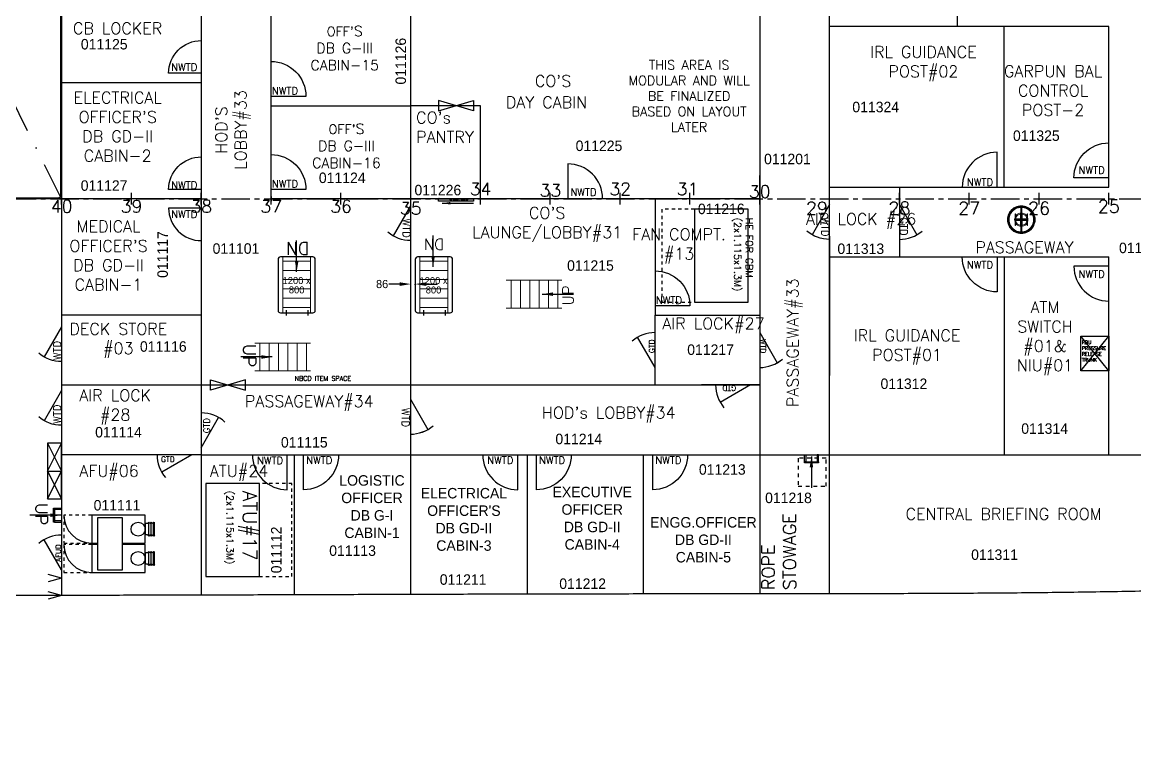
# Model space of a CAD drawing. Header units: inches. Extents: x -439515 to 171412, y -8673 to 415183.
# Drawn here: x 93779 to 114272, y 158273 to 171602 of the extents above; entities that cross this region are included whole.
import ezdxf
from ezdxf.enums import TextEntityAlignment as Align

# ---------------------------------------------------------------- set-up
doc = ezdxf.new("R2010")
doc.units = ezdxf.units.IN
doc.header["$LTSCALE"] = 700
doc.header["$MEASUREMENT"] = 0
doc.header["$PDMODE"] = 34
for name, pattern in [('CENTER2', [1.125, 0.75, -0.125, 0.125, -0.125]), ('DASHDOTX2', [2, 1, -0.5, 0, -0.5]), ('DOT', [0.2, 0.1, -0.1])]:
    doc.linetypes.add(name, pattern=pattern)
for name, color, linetype in [('00', 7, 'Continuous'), ('01', 7, 'Continuous'), ('01 DECK', 7, 'Continuous'), ('COMPT.NOS', 4, 'Continuous'), ('COMPTNAME', 7, 'Continuous'), ('Escape scuttle', 30, 'Continuous'), ('Escape scuttle-RefEdit0', 30, 'Continuous'), ('HATCHES', 7, 'Continuous'), ('LIGHT_BULKHEADS', 7, 'Continuous'), ('NWTD', 7, 'Continuous')]:
    doc.layers.add(name, color=color, linetype=linetype)
doc.layers.add('LADDER', color=7, linetype='Continuous', lineweight=15)
doc.styles.add('ROMANS', font='romans')
doc.styles.add('style1', font='romans.shx', dxfattribs={"height": 250})
doc.dimstyles.new('Copy(2) of Standard', dxfattribs={"dimtxt": 200, "dimasz": 150, "dimexe": 25, "dimexo": 25, "dimgap": 50, "dimtad": 2, "dimdec": 0, "dimzin": 0, "dimdsep": 46, "dimtxsty": 'Standard', "dimcen": 0, "dimclrd": 40, "dimclre": 40, "dimadec": 0, "dimazin": 0, "dimtfac": 1, "dimtdec": 0, "dimtmove": 2, "dimatfit": 3, "dimfxl": 1, "dimtolj": 1, "dimtzin": 0, "dimarcsym": 0})
doc.dimstyles.get("Standard").update_dxf_attribs({"dimtxt": 150.18, "dimasz": 200.18, "dimexe": 0.8, "dimexo": 0.625, "dimgap": 0.09, "dimtad": 0, "dimtih": 1, "dimtoh": 1, "dimdec": 0, "dimzin": 0, "dimdsep": 46, "dimtxsty": 'Standard', "dimcen": 8.09, "dimclrd": 40, "dimclre": 40, "dimadec": 0, "dimazin": 0, "dimtfac": 1, "dimtdec": 0, "dimtofl": 0, "dimtmove": 0, "dimatfit": 3, "dimfxl": 1, "dimtolj": 1, "dimtzin": 0, "dimarcsym": 0})

# ---------------------------------------------------------------- blocks, each defined once
blk = doc.blocks.new('L1', base_point=(121652, 116332))
blk.add_line((121652, 116207), (121652, 116457))
blk = doc.blocks.new('DLN', base_point=(36758, 6815))
at = {"linetype": 'Continuous'}
blk.add_lwpolyline([(37258, 6815), (37258, 7815, 0.414214), (36258, 6815)], format="xyb", dxfattribs=at)
blk = doc.blocks.new('A1M', base_point=(36991, 2400))
at = {"linetype": 'Continuous'}
for p, q in [((37491, 2550), (36491, 2250)), ((36491, 2550), (37491, 2250)), ((36491, 2250), (36491, 2550)), ((37491, 2250), (37491, 2550))]:
    blk.add_line(p, q, dxfattribs=at)
blk = doc.blocks.new('fghghj')
at = {"color": 3, "linetype": 'Continuous'}
blk.add_lwpolyline([(318315, -37952), (318615, -37952), (318615, -37927), (318315, -37927)], close=True, dxfattribs=at)
at = {"layer": '00', "color": 3}
for points in [[(318345, -38102), (318345, -37952), (318315, -37952), (318315, -38102)], [(318585, -38102), (318585, -37952), (318615, -37952), (318615, -38102)]]:
    blk.add_lwpolyline(points, close=True, dxfattribs=at)
at = {"layer": '01', "color": 4, "linetype": 'ByBlock'}
blk.add_line((318615, -37927), (318615, -37927), dxfattribs=at)
blk.add_line((318615, -37927), (318615, -37927), dxfattribs=at)
blk = doc.blocks.new('3DFG')
at = {"color": 6, "linetype": 'Continuous'}
for p, q in [((166263, 174508), (166563, 175108)), ((166263, 175108), (166563, 174508)), ((166263, 173908), (166563, 174508)), ((166263, 174508), (166563, 173908))]:
    blk.add_line(p, q, dxfattribs=at)
at = {"color": 6}
blk.add_line((166263, 174508), (166563, 174508), dxfattribs=at)
at = {"layer": '01', "color": 6, "linetype": 'ByBlock'}
blk.add_lwpolyline([(166263, 173908), (166563, 173908), (166563, 175108), (166263, 175108)], close=True, dxfattribs=at)
blk = doc.blocks.new('GTDPlan1')
at = {"linetype": 'Continuous'}
blk.add_line((138063, 187008), (138438, 186358), dxfattribs=at)
at = {"layer": '01', "linetype": 'ByBlock'}
blk.add_arc((138063, 187008), 750, 270, 310.7304, dxfattribs=at)
blk = doc.blocks.new('A$C49E2739F')
at = {"layer": 'LADDER', "color": 3}
for p, q in [((112, 600), (1312, 600)), ((200, 600), (200, 0)), ((400, 600), (400, 0)), ((600, 600), (600, 0)), ((800, 600), (800, 0)), ((1000, 600), (1000, 0)), ((1200, 600), (1200, 0)), ((112, 0), (1312, 0))]:
    blk.add_line(p, q, dxfattribs=at)
blk = doc.blocks.new('GTD')
at = {"linetype": 'Continuous'}
blk.add_line((183063, 185608), (182688, 184958), dxfattribs=at)
at = {"layer": '01', "linetype": 'ByBlock'}
blk.add_arc((183063, 185608), 750, 227.3353, 270, dxfattribs=at)
blk = doc.blocks.new('atu17plan1')
at = {"layer": '01', "color": 4, "linetype": 'DOT'}
blk.add_lwpolyline([(170790, 170885), (170090, 170885), (170090, 168885), (170790, 168885)], dxfattribs=at)
at = {"layer": '01', "color": 3, "linetype": 'ByBlock'}
blk.add_lwpolyline([(170790, 170885), (170790, 168885), (171940, 168885), (171940, 170885)], close=True, dxfattribs=at)
at = {"insert": (170844, 169044), "char_height": 400, "width": 1855.09, "attachment_point": 1, "rotation": 90, "style": 'ROMANS'}
blk.add_mtext('{\\H0.75x;ATU#17\\P\\H0.5x;(2x1.115x1.3M)\\P }', dxfattribs=at)
blk = doc.blocks.new('he4cbr1')
at = {"layer": '01', "color": 4, "linetype": 'DOT'}
blk.add_lwpolyline([(170797, 610409), (170097, 610409), (170097, 608409), (170797, 608409)], dxfattribs=at)
at = {"layer": '01', "color": 3, "linetype": 'ByBlock'}
blk.add_lwpolyline([(170797, 610409), (170797, 608409), (171947, 608409), (171947, 610409)], close=True, dxfattribs=at)
at = {"insert": (172049, 610227), "char_height": 400, "width": 1855.09, "attachment_point": 1, "rotation": 270, "style": 'ROMANS'}
blk.add_mtext('{\\H0.375x;HE FOR CBM\\H2x;\\P\\H0.5x;(2x1.115x1.3M)\\P }', dxfattribs=at)
blk = doc.blocks.new('*D262')
at = {"layer": '01', "color": 40, "linetype": 'ByBlock', "lineweight": -2, "transparency": 16777216}
for p, q in [((100734, 166778), (100533, 166778)), ((100934, 166764), (100934, 166778)), ((101019, 166764), (101019, 166778)), ((101220, 166778), (101420, 166778))]:
    blk.add_line(p, q, dxfattribs=at)
at = {"layer": '01', "color": 40, "linetype": 'ByBlock', "transparency": 16777216}
for points in [[(100734, 166811), (100734, 166744), (100934, 166778)], [(101220, 166811), (101220, 166744), (101019, 166778)]]:
    blk.add_solid(points, dxfattribs=at)
at = {"layer": 'Defpoints', "color": 0, "linetype": 'ByBlock', "transparency": 16777216}
for p in [(100934, 166778), (100934, 166763), (101019, 166763)]:
    blk.add_point(p, dxfattribs=at)
at = {"layer": '01', "color": 0, "linetype": 'ByBlock', "transparency": 16777216, "insert": (100408, 166778), "char_height": 150.2, "attachment_point": 5}
blk.add_mtext('\\A1;86', dxfattribs=at)
blk = doc.blocks.new('afu09Aplanview1')
at = {"layer": '01', "linetype": 'ByBlock'}
for p, q in [((328993, 172725), (328993, 172425)), ((329044, 172725), (329044, 172425)), ((329095, 172725), (329095, 172425)), ((329120, 172699), (329167, 172699)), ((329120, 172452), (329167, 172452)), ((328993, 172095), (328993, 171795)), ((329044, 172095), (329044, 171795)), ((329095, 172095), (329095, 171795)), ((329120, 172069), (329167, 172069)), ((329120, 171822), (329167, 171822))]:
    blk.add_line(p, q, dxfattribs=at)
for points in [[(330193, 172275), (330317, 172275), (330317, 172875), (329167, 172875), (329167, 172275), (329660, 172275)], [(328967, 172725), (328967, 172425)], [(328967, 172699), (328993, 172725), (329018, 172699), (329044, 172725), (329069, 172699), (329095, 172725), (329120, 172699)], [(329167, 172452), (329167, 172699)], [(328967, 172452), (328993, 172425), (329018, 172452), (329044, 172425), (329069, 172452), (329095, 172425), (329120, 172452)], [(329660, 172245), (329167, 172245), (329167, 171645), (330317, 171645), (330317, 172245), (330193, 172245)], [(328967, 172095), (328967, 171795)], [(328967, 172069), (328993, 172095), (329018, 172069), (329044, 172095), (329069, 172069), (329095, 172095), (329120, 172069)], [(329167, 171822), (329167, 172069)], [(328967, 171822), (328993, 171795), (329018, 171822), (329044, 171795), (329069, 171822), (329095, 171795), (329120, 171822)]]:
    blk.add_lwpolyline(points, dxfattribs=at)
blk.add_lwpolyline([(330193, 171703), (330193, 172820), (329660, 172820), (329660, 171703)], close=True, dxfattribs=at)
at = {"layer": '01', "color": 4, "linetype": 'DOT'}
for points in [[(330317, 172275), (330917, 172275), (330917, 172875), (330317, 172875)], [(330317, 171645), (330917, 171645), (330917, 172245), (330317, 172245)]]:
    blk.add_lwpolyline(points, dxfattribs=at)
at = {"layer": '01', "linetype": 'ByBlock'}
for centre in [(329323, 172575), (329323, 171945)]:
    blk.add_circle(centre, 150, dxfattribs=at)
for centre in [(330317, 172275), (330317, 171645)]:
    blk.add_arc(centre, 600, 0, 90, dxfattribs=at)
blk = doc.blocks.new('A$C1959151D')
at = {"layer": 'Escape scuttle-RefEdit0', "color": 3, "lineweight": 0}
for p, q in [((285, 554), (285, 559)), ((309, 559), (285, 559)), ((309, 554), (309, 559)), ((153, 297), (173, 297)), ((173, 297), (153, 297)), ((171, 308), (272, 310)), ((272, 310), (272, 284)), ((317, 317), (277, 317)), ((277, 277), (317, 277)), ((310, 322), (284, 322)), ((286, 171), (284, 272)), ((284, 272), (310, 272)), ((285, 309), (285, 285)), ((286, 309), (285, 309)), ((285, 285), (286, 285)), ((309, 278), (285, 278)), ((285, 272), (285, 278)), ((285, 272), (309, 272)), ((286, 309), (286, 285)), ((291, 309), (286, 309)), ((286, 285), (291, 285)), ((303, 321), (291, 321)), ((291, 278), (291, 321)), ((291, 309), (291, 285)), ((297, 309), (291, 309)), ((291, 285), (297, 285)), ((291, 278), (303, 278)), ((297, 421), (297, 441)), ((297, 441), (297, 421)), ((297, 309), (297, 285)), ((303, 309), (297, 309)), ((297, 285), (303, 285)), ((303, 278), (303, 321)), ((303, 285), (303, 309)), ((308, 309), (303, 309)), ((303, 285), (308, 285)), ((308, 423), (310, 322)), ((308, 285), (308, 309)), ((309, 309), (308, 309)), ((308, 285), (309, 285)), ((309, 285), (309, 309)), ((309, 285), (309, 309)), ((309, 272), (309, 278)), ((322, 284), (322, 310)), ((423, 286), (322, 284)), ((421, 297), (441, 297)), ((441, 297), (421, 297)), ((285, 40), (285, 35)), ((285, 35), (309, 35)), ((297, 173), (297, 153)), ((297, 153), (297, 173)), ((297, 0), (297, 35)), ((297, 0), (297, 35)), ((297, 16), (297, 22)), ((297, 16), (297, 22)), ((297, 0), (297, 15)), ((297, 0), (297, 15)), ((309, 40), (309, 35))]:
    blk.add_line(p, q, dxfattribs=at)
for points in [[(231, 7), (199, 17), (168, 29), (139, 46), (112, 65), (87, 87), (65, 112), (46, 139), (29, 168), (17, 199), (7, 231), (2, 264), (0, 297), (2, 330), (7, 363), (17, 395), (29, 426), (46, 455), (65, 482), (87, 507), (112, 529), (139, 548), (168, 565), (199, 577), (231, 587)], [(231, 7), (199, 17), (168, 29), (139, 46), (112, 65), (87, 87), (65, 112), (46, 139), (29, 168), (17, 199), (7, 231), (2, 264), (0, 297), (2, 330), (7, 363), (17, 395), (29, 426), (46, 455), (65, 482), (87, 507), (112, 529), (139, 548), (168, 565), (199, 577), (231, 587)], [(360, 572), (329, 577), (297, 579), (265, 577), (234, 572), (204, 563), (175, 551), (147, 536), (121, 518), (97, 497), (76, 473), (58, 447), (43, 419), (31, 390), (22, 360), (17, 329), (15, 297), (17, 265), (22, 234), (31, 204), (43, 175), (58, 147), (76, 121), (97, 97), (121, 76), (147, 58), (175, 43), (204, 31), (234, 22), (265, 17), (297, 15), (297, 0), (264, 2), (231, 7)], [(235, 23), (204, 32), (175, 44), (148, 59), (122, 78), (99, 99), (78, 122), (59, 148), (44, 175), (32, 204), (23, 235), (18, 266), (16, 297), (18, 328), (23, 359), (32, 390), (44, 419), (59, 446), (78, 472), (99, 495), (122, 516), (148, 535), (175, 550), (204, 562), (235, 571)], [(358, 565), (328, 570), (297, 572), (266, 570), (236, 565), (206, 556), (178, 545), (151, 530), (126, 512), (103, 491), (82, 468), (64, 443), (49, 416), (38, 388), (29, 358), (24, 328), (22, 297), (24, 266), (29, 236), (38, 206), (49, 178), (64, 151), (82, 126), (103, 103), (126, 82), (151, 64), (178, 49), (206, 38), (236, 29), (266, 24), (297, 22), (297, 16), (266, 18), (235, 23)], [(360, 552), (329, 557), (297, 559), (265, 557), (234, 552), (204, 542), (175, 529), (148, 513), (123, 493), (101, 471), (81, 446), (65, 419), (52, 390), (42, 360), (37, 329), (35, 297), (37, 265), (42, 234), (52, 204), (65, 175), (81, 148), (101, 123), (123, 101), (148, 81), (175, 65), (204, 52), (234, 42), (265, 37), (297, 35), (297, 0), (264, 2), (231, 7)], [(231, 587), (264, 592), (297, 594), (330, 592), (363, 587), (395, 577), (426, 565), (455, 548), (482, 529), (507, 507), (529, 482), (548, 455), (565, 426), (577, 395), (587, 363), (592, 330), (594, 297), (592, 264), (587, 231), (577, 199), (565, 168), (548, 139), (529, 112), (507, 87), (482, 65), (455, 46), (426, 29), (395, 17), (363, 7), (330, 2), (297, 0)], [(231, 587), (264, 592), (297, 594), (330, 592), (363, 587), (395, 577), (426, 565), (455, 548), (482, 529), (507, 507), (529, 482), (548, 455), (565, 426), (577, 395), (587, 363), (592, 330), (594, 297), (592, 264), (587, 231), (577, 199), (565, 168), (548, 139), (529, 112), (507, 87), (482, 65), (455, 46), (426, 29), (395, 17), (363, 7), (330, 2), (297, 0)], [(235, 571), (266, 576), (297, 578), (328, 576), (359, 571), (390, 562), (419, 550), (446, 535), (472, 516), (495, 495), (516, 472), (535, 446), (550, 419), (562, 390), (571, 359), (576, 328), (578, 297), (576, 266), (571, 235), (562, 204), (550, 175), (535, 148), (516, 122), (495, 99), (472, 78), (446, 59), (419, 44), (390, 32), (359, 23), (328, 18), (297, 16)], [(285, 559), (277, 322), (277, 317)], [(277, 317), (285, 554), (309, 554), (317, 317)], [(285, 594), (285, 554), (309, 554), (309, 594), (285, 594)], [(317, 317), (317, 322), (309, 559)], [(358, 29), (388, 38), (416, 49), (443, 64), (468, 82), (491, 103), (512, 126), (530, 151), (545, 178), (556, 206), (565, 236), (570, 266), (572, 297), (570, 328), (565, 358), (556, 388), (545, 416), (530, 443), (512, 468), (491, 491), (468, 512), (443, 530), (416, 545), (388, 556), (358, 565)], [(360, 22), (390, 31), (419, 43), (447, 58), (473, 76), (497, 97), (518, 121), (536, 147), (551, 175), (563, 204), (572, 234), (577, 265), (579, 297), (577, 329), (572, 360), (563, 390), (551, 419), (536, 447), (518, 473), (497, 497), (473, 518), (447, 536), (419, 551), (390, 563), (360, 572)], [(360, 42), (390, 52), (419, 65), (446, 81), (471, 101), (493, 123), (513, 148), (529, 175), (542, 204), (552, 234), (557, 265), (559, 297), (557, 329), (552, 360), (542, 390), (529, 419), (513, 446), (493, 471), (471, 493), (446, 513), (419, 529), (390, 542), (360, 552)], [(167, 421), (167, 173), (173, 173), (173, 421), (167, 421)], [(272, 284), (171, 286), (171, 308)], [(173, 316), (173, 310), (421, 310), (421, 316), (173, 316)], [(173, 284), (173, 278), (421, 278), (421, 284), (173, 284)], [(272, 284), (274, 284), (274, 310), (272, 310)], [(277, 277), (277, 272), (285, 35)], [(317, 277), (309, 40), (285, 40), (277, 277)], [(284, 322), (286, 423), (308, 423)], [(284, 322), (284, 320), (310, 320), (310, 322)], [(310, 272), (310, 274), (284, 274), (284, 272)], [(310, 272), (308, 171), (286, 171)], [(309, 35), (317, 272), (317, 277)], [(322, 310), (320, 310), (320, 284), (322, 284)], [(322, 310), (423, 308), (423, 286)], [(421, 421), (421, 173), (427, 173), (427, 421), (421, 421)], [(285, 40), (285, 0), (309, 0), (309, 40), (285, 40)], [(297, 35), (329, 37), (360, 42)], [(297, 22), (328, 24), (358, 29)], [(297, 15), (329, 17), (360, 22)]]:
    blk.add_lwpolyline(points, dxfattribs=at)
for points in [[(297, 22, 0.999999), (297, 572, 0.999999), (297, 22, 0.999999)], [(297, 272, 1), (297, 322, 1), (297, 272, 1)], [(297, 272, 1), (297, 322, 1), (297, 272, 1)], [(297, 272, 1), (297, 322, 1), (297, 272, 1)], [(297, 285, 1), (297, 309, 1), (297, 285, 1)]]:
    blk.add_lwpolyline(points, format="xyb", dxfattribs=at)
for radius, start, end in [(144, 90, 180.0001), (144, 179.9999, 270), (124, 90, 180), (124, 180, 270), (144, 359.9999, 90), (124, 0, 90), (144, 270, 0.0001), (124, 270, 0)]:
    blk.add_arc((297, 297), radius, start, end, dxfattribs=at)

msp = doc.modelspace()

# ---------------------------------------------------------------- hatches: boundary and pattern name
at = {"linetype": 'ByBlock', "lineweight": -2, "ltscale": 0.2}
h = msp.add_hatch(color=0, dxfattribs=at)
edge = h.paths.add_edge_path()
edge.add_arc((102082.9, 168348.6), 8.39, 0, 360)

# ---------------------------------------------------------------- linework, layer by layer
at = {"color": 7}
for p, q in [((94503.4, 175658.3), (94503.4, 161041)), ((107364.1, 175628.7), (107364.1, 161070.3)), ((107364.1, 175628.7), (107364.1, 161070.3)), ((108650.1, 161071.4), (108650.1, 175627.9)), ((98361.6, 168392.4), (98361.6, 168306.7)), ((94503.5, 164920.1), (107364.1, 164920.1)), ((94503.5, 164920.1), (107364.1, 164920.1))]:
    msp.add_line(p, q, dxfattribs=at)
at = {"color": 7, "linetype": 'Continuous'}
msp.add_line((97075.6, 175651.9), (97075.6, 161047.4), dxfattribs=at)
at = {"linetype": 'DASHDOTX2'}
msp.add_line((94503.4, 168349.6), (91939.9, 173485.3), dxfattribs=at)
at = {"color": 42}
for p, q in [((111007.9, 171521.9), (111007.9, 173493.9)), ((94503.4, 170493.1), (97075.6, 170493.1)), ((98361.6, 170064.4), (100933.8, 170064.4)), ((97075.6, 168349.6), (94503.4, 168349.6)), ((97075.6, 168349.6), (94503.4, 168349.6)), ((97075.6, 163634.1), (107364.1, 163634.1)), ((98790.3, 163634.1), (98790.3, 161052.1)), ((103077.2, 163634.1), (103077.2, 161064.5)), ((105220.6, 161068.6), (105220.6, 163634.1))]:
    msp.add_line(p, q, dxfattribs=at)
at = {"color": 5}
for p, q in [((94503.4, 168242.4), (94503.4, 168456.7)), ((95789.5, 168242.4), (95789.5, 168456.7)), ((97075.6, 168242.4), (97075.6, 168456.7)), ((98361.6, 168242.4), (98361.6, 168456.7)), ((99647.7, 168242.5), (99647.7, 168456.8)), ((100933.8, 168242.4), (100933.8, 168456.7)), ((102219.8, 168242.4), (102219.8, 168456.7)), ((103505.9, 168242.4), (103505.9, 168456.7))]:
    msp.add_line(p, q, dxfattribs=at)
at = {"color": 5, "linetype": 'CENTER2'}
msp.add_line((32084.2, 168349.6), (155284.5, 168349.6), dxfattribs=at)
msp.add_line((32084.2, 168349.6), (155284.5, 168349.6), dxfattribs=at)
at = {"color": 40, "linetype": 'Continuous'}
msp.add_line((97075.6, 168349.6), (94503.4, 168349.6), dxfattribs=at)
at = {"linetype": 'Continuous'}
msp.add_line((108650.1, 167663.6), (108650.1, 165091.5), dxfattribs=at)
at = {"color": 1, "linetype": 'Continuous'}
msp.add_line((97075.6, 166206.2), (94503.4, 166206.2), dxfattribs=at)
at = {"color": 1}
for p, q in [((113280, 165177.4), (113794.4, 165820.4)), ((113794.4, 165177.4), (113280, 165820.4))]:
    msp.add_line(p, q, dxfattribs=at)
at = {"linetype": 'ByBlock'}
msp.add_line((94503.5, 163848.3), (94503.5, 162776.6), dxfattribs=at)
at = {"color": 4}
for p, q in [((94503.4, 161360.2), (94255, 161426.7)), ((94503.4, 161360.2), (94255, 161293.6)), ((94503.4, 161041), (94255, 161107.6)), ((94503.4, 161041), (94255, 161107.6)), ((94503.4, 161041), (94255, 160974.4)), ((94503.4, 161041), (94255, 160974.4))]:
    msp.add_line(p, q, dxfattribs=at)
for points in [[(100978.2, 175639.7, 0.0002423), (102219.8, 175636.4, 0.0000941), (102862.9, 175635.1, -0.0000479), (103505.9, 175633.9, -0.0000436), (104148.9, 175632.5, 0.0001154), (104792, 175631.3, 0.0001293), (105435, 175630.3, 0.0000086), (107364.1, 175628.7, -0.0000275), (108007.1, 175628.3, -0.0001373), (108650.2, 175627.8, -0.0001983), (109293.2, 175626.9, -0.0003329), (109936.2, 175625.2, -0.0007035), (111222.3, 175619.3, -0.0004157), (111865.3, 175614.9, -0.0007905), (112508.3, 175609, -0.0008423), (113151.4, 175601, -0.0006747), (113794.4, 175591, -0.0012352), (115080.5, 175566.1, -0.001138)], [(115080.5, 161133.1, -0.0012352), (113794.4, 161108.3, -0.0006747), (113151.4, 161098.3, -0.0008423), (112508.3, 161090.3, -0.0007905), (111865.3, 161084.3, -0.0004157), (111222.3, 161080, -0.0007035), (109936.2, 161074, -0.0003329), (109293.2, 161072.3, -0.0001983), (108650.2, 161071.4, -0.0001373), (108007.1, 161070.9, -0.0000275), (107364.1, 161070.6, 0.0000086), (105435, 161068.9, 0.0001293), (104792, 161068, 0.0001154), (104148.9, 161066.7, -0.0000436), (103505.9, 161065.4, -0.0000479), (102862.9, 161064.1, 0.0000941), (102219.8, 161062.9, 0.0002147), (100978.2, 161059.6, -0.0018514), (100933.8, 161059.4, 0.0000849), (100290.7, 161057.3, 0.0000166), (99647.7, 161055.1, -0.0000252), (99004.7, 161052.8, -0.0001242), (98361.6, 161050.8, -0.0001061), (97718.6, 161049.1, 0.0000652), (97075.6, 161047.4, 0.0000428), (96432.5, 161045.5, -0.0002181), (95789.5, 161044, 0.0016893), (95197.2, 161041.9), (95185, 161041.9), (94503.4, 161041), (94486.3, 161041), (93860.4, 161040.9), (93217.4, 161041)]]:
    msp.add_lwpolyline(points, format="xyb")
at = {"color": 6}
msp.add_lwpolyline([(94503.4, 173485.3), (94503.4, 168349.6), (91939.9, 168349.6), (91939.9, 173485.3), (94503.4, 173485.3)], dxfattribs=at)
at = {"color": 92}
msp.add_lwpolyline([(93221.9, 168366.8), (94443.5, 168366.9, 0.4142136), (94486.4, 168409.8), (94486.4, 173433.9, 0.4142136), (94443.5, 173476.7), (93221.7, 173476.7), (91999.8, 173476.7, 0.4142136), (91957, 173433.9), (91957, 168409.8, 0.4142136), (91999.8, 168366.9), (93221.5, 168366.8)], format="xyb", dxfattribs=at)
at = {"color": 42}
for points in [[(107364.1, 168349.6), (98361.6, 168349.6), (98361.6, 172636.5)], [(102219.8, 168349.6), (102219.8, 170064.4), (100933.8, 170064.4)], [(105435, 168349.6), (105435, 166206.2)]]:
    msp.add_lwpolyline(points, dxfattribs=at)
at = {"color": 0, "linetype": 'ByBlock', "lineweight": -2, "ltscale": 0.2}
msp.add_lwpolyline([(101448.2, 168306.7), (101448.2, 168349.6), (102091.2, 168349.6), (102091.2, 168306.7)], close=True, dxfattribs=at)
at = {"color": 1, "linetype": 'Continuous'}
msp.add_lwpolyline([(113794.4, 165177.4), (113280, 165177.4), (113280, 165820.4), (113794.4, 165820.4)], close=True, dxfattribs=at)
at = {"linetype": 'Continuous', "elevation": 0}
for points in [[(98018.7, 163634.1, 0.4142136), (98660.5, 162989.8), (98661.7, 163634.1)], [(102262.7, 163634.1, 0.4147612), (102905.7, 162989.8), (102905.7, 163634.1)], [(103891.7, 163634.1, -0.4147612), (103248.7, 162989.8), (103248.7, 163634.1)], [(106035.1, 163634.1, -0.4147612), (105392.1, 162989.8), (105392.1, 163634.1)]]:
    msp.add_lwpolyline(points, format="xyb", dxfattribs=at)
at = {"linetype": 'Continuous'}
msp.add_lwpolyline([(99604.8, 163634.1, -0.4147612), (98961.8, 162989.8), (98961.8, 163634.1)], format="xyb", dxfattribs=at)
at = {"color": 1}
msp.add_lwpolyline([(107364.1, 163634.1), (108650.1, 163634.1)], dxfattribs=at)
at = {"linetype": 'DOT'}
msp.add_lwpolyline([(108071.4, 163055), (108585.8, 163055), (108585.8, 163569.5), (108071.4, 163569.5)], close=True, dxfattribs=at)
at = {"color": 0, "linetype": 'ByBlock', "lineweight": -2, "ltscale": 0.2}
for centre in [(101456.6, 168349.5), (102082.9, 168348.6)]:
    msp.add_circle(centre, 8.39, dxfattribs=at)
at = {"layer": '00', "color": 0}
msp.add_line((100933.8, 161059.4), (100933.8, 175639.8), dxfattribs=at)
at = {"layer": '00', "color": 1}
for p, q in [((113794.4, 171521.9), (108650.1, 171521.9)), ((113794.4, 168563.9), (113794.4, 171521.9)), ((113794.4, 163634.1, 0), (113794.4, 167277.9)), ((97075.6, 163634.1), (94503.5, 163634.1))]:
    msp.add_line(p, q, dxfattribs=at)
at = {"layer": '00'}
msp.add_line((108650.1, 167277.9), (113794.4, 167277.9), dxfattribs=at)
for points in [[(98361.6, 170878.9, -0.4142136), (99004.7, 170235.8), (98361.6, 170235.8)], [(98361.6, 169164.1, -0.4142136), (99004.7, 168521.1), (98361.6, 168521.1)], [(104470.4, 168349.8, 0.4142136), (103827.4, 168992.8), (103827.4, 168349.8)], [(105435, 167020.7, -0.4142136), (106078, 166377.7), (105435, 166377.7)]]:
    msp.add_lwpolyline(points, format="xyb", dxfattribs=at)
at = {"layer": '01', "linetype": 'ByBlock'}
for p, q in [((111865.3, 168563.9), (111865.3, 171522)), ((107364.1, 168349.6), (107364.1, 168778.3)), ((107364.1, 168349.6), (107364.1, 168778.3)), ((108650.1, 168564), (113794.4, 168563.9)), ((111865.3, 167277.9), (111865.3, 163634.1, 0)), ((113794.4, 163634.1, 0), (113794.4, 165177.4, 0)), ((107364.1, 164920.1), (106292.4, 164920.1)), ((94503.4, 163519), (94503.4, 162875.9))]:
    msp.add_line(p, q, dxfattribs=at)
at = {"layer": '01', "color": 1, "linetype": 'ByBlock'}
for p, q in [((109936.2, 168563.9), (109936.2, 167277.9)), ((108650.1, 163634.1), (115080.4, 163634.1, 0))]:
    msp.add_line(p, q, dxfattribs=at)
at = {"layer": '01', "color": 3, "linetype": 'ByBlock'}
msp.add_line((99647.7, 168349.6), (99647.7, 168349.6), dxfattribs=at)
at = {"layer": '01', "color": 4, "linetype": 'ByBlock'}
msp.add_line((94503.4, 161041), (83780.2, 161041.1), dxfattribs=at)
at = {"layer": '01', "color": 1, "linetype": 'ByBlock'}
msp.add_lwpolyline([(105435, 164920.1), (105435, 166206.2), (107364.1, 166206.2)], dxfattribs=at)
at = {"layer": 'HATCHES', "color": 1}
for points in [[(99133.3, 167277.8), (98533.1, 167277.8, 0.4142136), (98490.2, 167235), (98490.2, 166291.9, 0.4142136), (98533.1, 166249), (99133.3, 166249, 0.4142136), (99176.1, 166291.9), (99176.1, 167235, 0.4142136)], [(101662.5, 167277.9), (101062.4, 167277.9, 0.4142136), (101019.5, 167235.1), (101019.5, 166291.9, 0.4142136), (101062.4, 166249.1), (101662.5, 166249.1, 0.4142136), (101705.4, 166291.9), (101705.4, 167235.1, 0.4142136)]]:
    msp.add_lwpolyline(points, format="xyb", close=True, dxfattribs=at)
at = {"layer": 'LIGHT_BULKHEADS'}
for p, q in [((98641.3, 166295.6), (98641.3, 166199.3)), ((99037.7, 166295.6), (99037.7, 166199.3)), ((101170.5, 166295.7), (101170.5, 166199.4)), ((101567, 166295.7), (101567, 166199.4))]:
    msp.add_line(p, q, dxfattribs=at)

# ---------------------------------------------------------------- block references
at = {"color": 7, "xscale": 0.6430312499999998, "yscale": 0.6430312499999998, "zscale": 0.6430312499999998, "rotation": 180}
msp.add_blockref('A1M', (101769.4, 170064.4), dxfattribs=at)
at = {"color": 7, "xscale": 0.8573749999999999, "yscale": 0.8573749999999999, "zscale": 0.8573749999999999}
for p in [(95789.5, 168349.6), (104791.9, 168349.6), (106078, 168349.6), (106078, 168349.6), (106078, 168349.6)]:
    msp.add_blockref('L1', p, dxfattribs=at)
at = {"color": 0}
for name, p, xscale, yscale, zscale in [('L1', (107364.1, 168349.6), 0.8573749999999999, 0.8573749999999999, 0.8573749999999999), ('L1', (107364.1, 168349.6), 0.8573749999999999, 0.8573749999999999, 0.8573749999999999), ('A1M', (97568.6, 164920.1), 0.6430312499999998, 0.6430312499999998, 0.6430312499999998)]:
    msp.add_blockref(name, p, dxfattribs=dict(at, xscale=xscale, yscale=yscale, zscale=zscale))
at = {"color": 5, "xscale": 0.8573749999999999, "yscale": 0.8573749999999999, "zscale": 0.8573749999999999}
for p in [(108650.1, 168349.6), (109936.2, 168349.6), (111222.3, 168349.6), (111222.3, 168349.6), (112508.3, 168349.6), (112508.3, 168349.6), (113794.4, 168349.6), (113794.4, 168349.6)]:
    msp.add_blockref('L1', p, dxfattribs=at)
at = {"color": 5, "linetype": 'Continuous', "xscale": -0.8573749999999999, "yscale": 0.8573749999999999, "zscale": 0.8573749999999999}
for p, rotation in [((-164726.4, 130966.3), 180), ((61835.7, 435563.4), 90)]:
    msp.add_blockref('fghghj', p, dxfattribs=dict(at, rotation=rotation))
at = {"layer": '01', "color": 4, "linetype": 'ByBlock', "yscale": 0.8573749999999999, "zscale": 0.8573749999999999}
for p, xscale in [((219305.3, 7885.3), -0.8573749999999999), ((227021.6, 7906.8), -0.8573749999999999), ((-8435.3, 7906.8), 0.8573749999999999), ((212874.9, 5656.1), -0.8573749999999999), ((-11007.4, 5548.2), 0.8573749999999999), ((-11007.4, 5548.1), 0.8573749999999999), ((-11007.4, 5548.1), 0.8573749999999999), ((-11007.4, 5548), 0.8573749999999999), ((212874, 4482.9), -0.8573749999999999), ((212874, 4482.9), -0.8573749999999999), ((-17442.4, 4319.7), 0.8573749999999999), ((-17442.4, 4319.6), 0.8573749999999999), ((-17442.4, 4319.6), 0.8573749999999999)]:
    msp.add_blockref('GTDPlan1', p, dxfattribs=dict(at, xscale=xscale))
at = {"layer": '01', "color": 1, "linetype": 'ByBlock', "xscale": 0.8573749999999999, "yscale": 0.8573749999999999, "zscale": 0.8573749999999999}
msp.add_blockref('he4cbr1', (-40273.6, -355192.9), dxfattribs=at)
at = {"layer": '01', "color": 4, "linetype": 'ByBlock', "xscale": 0.8573749999999999, "yscale": 0.8573749999999999, "zscale": 0.8573749999999999}
for p, rotation in [((223806.5, 325577.3), 180), ((-53143.1, 283291.6), 270), ((-63431.6, 282005.6), 270), ((212874.9, 321847.7), 180)]:
    msp.add_blockref('GTDPlan1', p, dxfattribs=dict(at, rotation=rotation))
at = {"layer": '01', "linetype": 'ByBlock', "xscale": 0.8573749999999999, "yscale": 0.8573749999999999, "zscale": 0.8573749999999999, "rotation": 180}
for name, p in [('GTD', (254028.9, 322898)), ('atu17plan1', (244578.1, 307904.6)), ('afu09Aplanview1', (378265.5, 309683.9))]:
    msp.add_blockref(name, p, dxfattribs=at)
at = {"layer": '01', "linetype": 'ByBlock', "xscale": 0.8573749999999999, "yscale": 0.8573749999999999, "zscale": 0.8573749999999999}
msp.add_blockref('3DFG', (-48303.2, 13715.5), dxfattribs=at)
at = {"layer": 'Escape scuttle', "linetype": 'Continuous', "ltscale": 0.2, "xscale": 0.8573749999999999, "yscale": 0.8573749999999999, "zscale": 0.8573749999999999}
msp.add_blockref('A$C1959151D', (111927.5, 167710.1), dxfattribs=at)
at = {"layer": 'LIGHT_BULKHEADS', "color": 3, "extrusion": (0, 0, -1), "xscale": 0.8573749999999999, "yscale": 0.8573749999999999, "zscale": -0.8573749999999999, "rotation": 270}
for p in [(-99090.3, 167373.9), (-101619.6, 167374.1)]:
    msp.add_blockref('A$C49E2739F', p, dxfattribs=at)
at = {"layer": 'LIGHT_BULKHEADS', "color": 3, "extrusion": (0, 0, -1), "xscale": 0.8573749999999999, "yscale": 0.8573749999999999, "zscale": -0.8573749999999999}
for p in [(-103816.6, 166334.8), (-99186.6, 165177.4)]:
    msp.add_blockref('A$C49E2739F', p, dxfattribs=at)
at = {"layer": 'NWTD', "color": 2}
for p, xscale, yscale, zscale, rotation in [((97075.6, 170964.6), -0.6001624999600753, 0.6001624999600753, 0.6001624999999999, 90), ((97075.6, 170964.6), -0.6001624999600753, 0.6001624999600753, 0.6001624999999999, 90), ((113794.4, 169056.9), -0.6430312499999998, 0.6430312499999998, 0.6430312499999998, 90), ((97075.6, 168821.2), -0.6001624999600753, 0.6001624999600753, 0.6001624999999999, 90), ((97075.6, 167878.1), 0.6001624999600753, 0.6001624999600753, 0.6001624999999999, 90), ((97075.6, 167878.1), 0.6001624999600753, 0.6001624999600753, 0.6001624999999999, 90), ((111415.2, 167277.9), -0.6430312499999998, 0.6430312499999998, 0.6430312499999998, 180), ((113794.4, 166784.9), 0.6430312499999998, 0.6430312499999998, 0.6430312499999998, 90)]:
    msp.add_blockref('DLN', p, dxfattribs=dict(at, xscale=xscale, yscale=yscale, zscale=zscale, rotation=rotation))
at = {"layer": 'NWTD', "color": 2, "xscale": 0.6430312499999998, "yscale": 0.6430312499999998, "zscale": 0.6430312499999998}
msp.add_blockref('DLN', (111415.2, 168563.9), dxfattribs=at)

# ---------------------------------------------------------------- texts
at = {"color": 7, "style": 'ROMANS'}
for s, height, p in [('NWTD', 135.47, (98377, 170271.3, 0)), ('NWTD', 135.47, (98377, 168556.6, 0)), ('NWTD', 135.47, (103876.6, 168402.3, 0)), ('NWTD', 135.47, (105450.4, 166413.1, 0)), ('GTD', 101.6, (96334.3, 163500.4))]:
    msp.add_text(s, height=height, dxfattribs=at).set_placement(p)
for s, p in [('34', (102222.4, 168530.1)), ('33', (103508.5, 168504.6)), ('32', (104794.5, 168530.1)), ('31', (106033.7, 168530.1)), ('40', (94506, 168210.5)), ('39', (95792.1, 168210.5)), ('38', (97078.2, 168210.5)), ('37', (98364.2, 168210.5)), ('36', (99650.3, 168210.5)), ('35', (100936.3, 168174.3))]:
    msp.add_text(s, height=231.49, dxfattribs=at).set_placement(p, align=Align.MIDDLE)
at = {"color": 0, "style": 'ROMANS'}
msp.add_text('30', height=231.49, dxfattribs=at).set_placement((107364.1, 168480.9), align=Align.MIDDLE)
at = {"color": 7, "style": 'ROMANS'}
for s, p in [('29', (108417.7, 168057.2)), ('28', (109936.4, 168057.2)), ('27', (111222.5, 168057.2)), ('26', (112508.6, 168057.2)), ('25', (113794.5, 168092.1))]:
    msp.add_text(s, height=235.78, dxfattribs=at).set_placement(p, align=Align.CENTER)
for s, height, rotation, p in [('WTD', 135.47, 270, (100786.6, 167986.1)), ('WTD', 135.47, 270, (108503, 168007.6)), ('GTD', 135.47, 270, (109947.8, 168007.6)), ('DN', 231.49, 180, (99067.6, 167548.2)), ('DN', 201.59, 180, (101549, 167610.7)), ('UP', 201.59, 90, (103934.2, 166384.1)), ('WTD', 135.47, 90, (94488.3, 165375.6)), ('UP', 231.49, 270, (97850.2, 165670.8)), ('GTD', 101.6, 90, (105426.3, 165506.3)), ('WTD', 101.6, 270, (107375.7, 165768.4)), ('GTD', 101.6, 180, (106928, 164911.4)), ('WTD', 135.47, 90, (94488.3, 164203.4)), ('WTD', 135.47, 270, (100773.9, 164495.2)), ('GTD', 112.89, 90, (97233.3, 164029.4)), ('AFUD', 94.83, 90, (94490.6, 161660.8))]:
    msp.add_text(s, height=height, rotation=rotation, dxfattribs=at).set_placement(p)
at = {"style": 'ROMANS'}
msp.add_text('UP', height=219.49, rotation=270, dxfattribs=at).set_placement((94023, 162739.5))
at = {"color": 7, "insert": (106063.8, 170242.7), "char_height": 171.475, "width": 2452.093, "attachment_point": 5, "style": 'ROMANS'}
msp.add_mtext('THIS AREA IS MODULAR AND WILL BE FINALIZED BASED ON LAYOUT LATER', dxfattribs=at)
at = {"insert": (101650.5, 168346.2), "char_height": 36.01, "width": 389.555, "attachment_point": 1}
msp.add_mtext('{\\Fromans.shx|c0;SLIDING DOOR}', dxfattribs=at)
at = {"insert": (113297, 165737.1), "char_height": 64.303, "width": 564.564, "attachment_point": 1, "style": 'ROMANS'}
msp.add_mtext('RBU PRESSURE  RELEASE TRUNK', dxfattribs=at)
at = {"layer": '01', "color": 7, "style": 'ROMANS'}
for p in [(98102.9, 163461.4, 0), (99009.2, 163463.6, 0), (102345.1, 163463.6, 0), (103298.5, 163463.6, 0), (105441.9, 163463.6, 0)]:
    msp.add_text('NWTD', height=135.47, dxfattribs=at).set_placement(p)
at = {"layer": '01 DECK', "insert": (99317.5, 165041.1), "char_height": 85.738, "width": 1323.787, "attachment_point": 5, "style": 'ROMANS'}
msp.add_mtext('NBCD ITEM SPACE', dxfattribs=at)
at = {"layer": 'COMPT.NOS', "color": 4, "linetype": 'ByBlock', "char_height": 192.91, "width": 1570.243, "attachment_point": 1}
for s, insert in [('011125', (94858.7, 171293.3)), ('011324', (109069.7, 170136.3)), ('011325', (112028.5, 169608.2)), ('011225', (103972.5, 169421.6)), ('011201', (107443.4, 169178.6)), ('011127', (94855.8, 168689.1)), ('011124', (99242.7, 168832.2)), ('011226', (101004, 168606.2)), ('011216', (106225.1, 168260)), ('011101', (97285.3, 167529.3)), ('011313', (108795.1, 167525.5)), ('011301', (113982, 167540.7)), ('011215', (103815.3, 167216)), ('011116', (95946.5, 165724.4)), ('011217', (106028.5, 165666.1)), ('011312', (109589.3, 165038.1)), ('011314', (112181.7, 164211.9)), ('011114', (95122, 164145.6)), ('011115', (98543.9, 163959.6)), ('011214', (103599.9, 164020.7)), ('011213', (106243.8, 163458.9)), ('011218', (107462.8, 162935.8)), ('011111', (95093.5, 162800)), ('011113', (99433.5, 161963.6)), ('011311', (111258.6, 161889.1)), ('011211', (101470, 161431.4)), ('011212', (103671.1, 161354.3))]:
    msp.add_mtext(s, dxfattribs=dict(at, insert=insert))
at = {"layer": 'COMPT.NOS', "color": 4, "linetype": 'ByBlock', "char_height": 192.91, "width": 1570.243, "attachment_point": 1, "rotation": 90}
for s, insert in [('011126', (100654.3, 170454)), ('011117', (96267.7, 166892.1)), ('011112', (98361.5, 161449.8))]:
    msp.add_mtext(s, dxfattribs=dict(at, insert=insert))
at = {"layer": 'COMPTNAME', "color": 7, "linetype": 'ByBlock', "style": 'style1'}
for s, height, p in [("CO'S", 214.34, (103221.3, 170411.3)), ('DAY CABIN', 214.34, (102688, 170018.3)), ('CENTRAL BRIEFING ROOM', 214.344, (110052.1, 162434.2, 0))]:
    msp.add_text(s, height=height, dxfattribs=at).set_placement(p)
at = {"layer": 'COMPTNAME', "style": 'style1'}
msp.add_text('PASSAGEWAY', height=214.34, dxfattribs=at).set_placement((111336.2, 167347.5, 0))
at = {"layer": 'COMPTNAME', "color": 0, "style": 'ROMANS'}
for s, height in [('PASSAGEWAY#33', 214.344), ('PASSAGEWAY', 214.34)]:
    msp.add_text(s, height=height, rotation=90, dxfattribs=at).set_placement((108077.8, 164512))
at = {"layer": 'COMPTNAME', "color": 7, "style": 'style1'}
msp.add_text("HOD's LOBBY#34", height=214.344, dxfattribs=at).set_placement((103352.2, 164301.6))
at = {"layer": 'COMPTNAME', "color": 7, "char_height": 214.344}
for s, insert, width, attachment_point, style in [('{\\C0;CB LOCKER}', (95535.5, 171490.1), 3356.464, 5, 'style1'), ('IRL GUIDANCE POST#02', (110378.9, 170838.9, 0), 3098.28, 5, 'style1'), ('GARPUN BAL CONTROL POST-2', (112767.8, 170342.2, 0), 1972.1, 5, 'style1'), ("\\pt1732.5;ELECTRICAL\\POFFICER'S\\P\\ptz;DB GD-II\\PCABIN-2", (95536.8, 169678), 3356.464, 5, 'style1'), ("CO'S LAUNGE/LOBBY#31", (103447.8, 167875.3), 2016.78, 5, 'style1'), ("\\pt1500.4;MEDICAL\\POFFICER'S\\P\\ptz;DB GD-II\\PCABIN-1", (95368.8, 167303.4), 3356.464, 5, 'style1'), ('ATM SWITCH\\P#01& NIU#01', (112618.4, 165781, 0), 1442.742, 5, 'style1'), ('DECK STORE #03', (95548.4, 165738.1), 2309.869, 5, 'style1'), ('IRL GUIDANCE POST#01', (110077.7, 165616.8), 2427.548, 5, 'ROMANS'), ('IRL GUIDANCE POST#01', (110077.7, 165616.8, 0), 2427.548, 5, 'style1'), ('PASSAGEWAY#34', (97880.9, 164726.5), 1242.336, 1, 'style1')]:
    msp.add_mtext(s, dxfattribs=dict(at, insert=insert, width=width, attachment_point=attachment_point, style=style))
at = {"layer": 'COMPTNAME', "char_height": 171.475, "width": 1510.885, "attachment_point": 5, "style": 'ROMANS'}
for s, insert in [("OFF'{\\H1.1x;S\\PDB G-III \\PCABIN-15}", (99719.1, 171125.7)), ("OFF'{\\H1.1x;S\\PDB G-III \\PCABIN-16}", (99751, 169323.7, 0))]:
    msp.add_mtext(s, dxfattribs=dict(at, insert=insert))
at = {"layer": 'COMPTNAME', "insert": (97659.3, 169616.7), "char_height": 214.344, "width": 1871.87, "attachment_point": 5, "rotation": 90, "style": 'style1'}
msp.add_mtext("HOD'S LOBBY#33", dxfattribs=at)
at = {"layer": 'COMPTNAME', "insert": (101033.6, 169952.2), "char_height": 102.885, "width": 1293.102, "attachment_point": 1}
msp.add_mtext("{\\Fromans|c0;\\H2.083x;CO's \\PPANTRY}", dxfattribs=at)
at = {"layer": 'COMPTNAME', "color": 42, "linetype": 'Continuous', "char_height": 214.344, "attachment_point": 5, "style": 'style1'}
for s, insert, width in [('AIR LOCK #26', (109230.9, 167940.8, 0), 1918.291), ('AIR LOCK#27', (106510.5, 166015.7), 2109.386)]:
    msp.add_mtext(s, dxfattribs=dict(at, insert=insert, width=width))
at = {"layer": 'COMPTNAME', "color": 42, "linetype": 'Continuous', "insert": (105878.7, 167479.3), "char_height": 318.3, "width": 1725.454, "attachment_point": 5}
msp.add_mtext('{\\Fromans.shx|c0;\\H0.6734x;\\C256;FAN COMPT.\\P#13\\H1.485x;\\C42; }', dxfattribs=at)
at = {"layer": 'COMPTNAME', "color": 7, "linetype": 'Continuous', "insert": (95491.4, 164513.1), "char_height": 214.344, "width": 1954.815, "attachment_point": 5, "style": 'style1'}
msp.add_mtext('{\\Fromans.shx|c1;AIR LOC\\Fromans.shx|c0;K\\P#28}', dxfattribs=at)
at = {"layer": 'COMPTNAME', "insert": (95378, 163300.2), "char_height": 214.344, "width": 1714.75, "attachment_point": 5, "line_spacing_factor": 1.3, "style": 'style1'}
msp.add_mtext('{\\C42;AFU#06}', dxfattribs=at)
at = {"layer": 'COMPTNAME', "linetype": 'Continuous', "insert": (97771.6, 163298.8), "char_height": 214.34, "width": 1956.596, "attachment_point": 5, "style": 'style1'}
msp.add_mtext('ATU#24', dxfattribs=at)
at = {"layer": 'COMPTNAME', "linetype": 'Continuous', "width": 1956.596, "attachment_point": 5}
for s, insert, char_height in [('LOGISTIC\\POFFICER\\PDB G-I\\PCABIN-1', (100221.8, 162676.8), 192.91), ("\\pt1732.5;ELECTRICAL\\POFFICER'S\\P\\ptz;DB GD-II\\PCABIN-3", (101914.4, 162441.7), 192.909), ('EXECUTIVE\\POFFICER \\PDB GD-II\\PCABIN-4', (104278.4, 162462.7), 192.91), ('ENGG.OFFICER\\PDB GD-II\\PCABIN-5', (106325.6, 162066.2), 192.909)]:
    msp.add_mtext(s, dxfattribs=dict(at, insert=insert, char_height=char_height))
at = {"layer": 'COMPTNAME', "color": 7, "insert": (107402.9, 161141.3), "char_height": 235.78, "attachment_point": 1, "rotation": 90, "style": 'ROMANS'}
msp.add_mtext('ROPE\\PSTOWAGE', dxfattribs=at)
msp.add_mtext('ROPE\\PSTOWAGE', dxfattribs=at)
at = {"layer": 'HATCHES', "char_height": 128.61, "width": 555.322, "attachment_point": 5, "line_spacing_factor": 0.8}
for insert in [(98833.1, 166755.8), (101355, 166754.2)]:
    msp.add_mtext('1200 x 800', dxfattribs=dict(at, insert=insert))
at = {"layer": 'NWTD', "color": 7, "style": 'ROMANS'}
for p in [(96521.6, 170707.5, 0), (96521.6, 170707.5, 0), (113238.4, 168811, 0), (96521.6, 168534.2, 0), (111180.7, 168586.6, 0), (96521.6, 167995.6, 0), (96521.6, 167995.6, 0), (111180.7, 167066.9, 0), (113238.4, 166895.4, 0)]:
    msp.add_text('NWTD', height=135.47, dxfattribs=at).set_placement(p)

# ---------------------------------------------------------------- dimensions: what is measured, and where the dimension line sits
at = {"layer": '01', "color": 2, "linetype": 'ByBlock'}
dim = msp.add_linear_dim(base=(100933.8, 166777.7), p1=(101019.5, 166763.5), p2=(100933.8, 166763.5), dimstyle='Standard', dxfattribs=at)
dim.commit()
dim.dimension.update_dxf_attribs({"geometry": '*D262', "text_midpoint": (100408.2, 166777.7)})

# ---------------------------------------------------------------- leaders
at = {"color": 3}
for points in [[(101347.5, 167097.1), (101347.5, 167674.7)], [(103356.3, 166592), (103934, 166592)], [(108316, 163599.4), (108316, 163021.8)]]:
    msp.add_leader(points, dimstyle='Standard', dxfattribs=at)
at = {"layer": '00'}
for points in [[(98833.3, 167004.4), (98833.3, 167582)], [(98384.9, 165434.7), (97807.2, 165434.7)], [(94493.3, 162519.6), (93915.6, 162519.6)]]:
    msp.add_leader(points, dimstyle='Standard', dxfattribs=at)
at = {"layer": 'HATCHES', "lineweight": -2}
msp.add_leader([(101515.8, 168267.1), (102093.5, 168267.1)], dimstyle='Copy(2) of Standard', dxfattribs=at)

doc.saveas('drawing.dxf')
